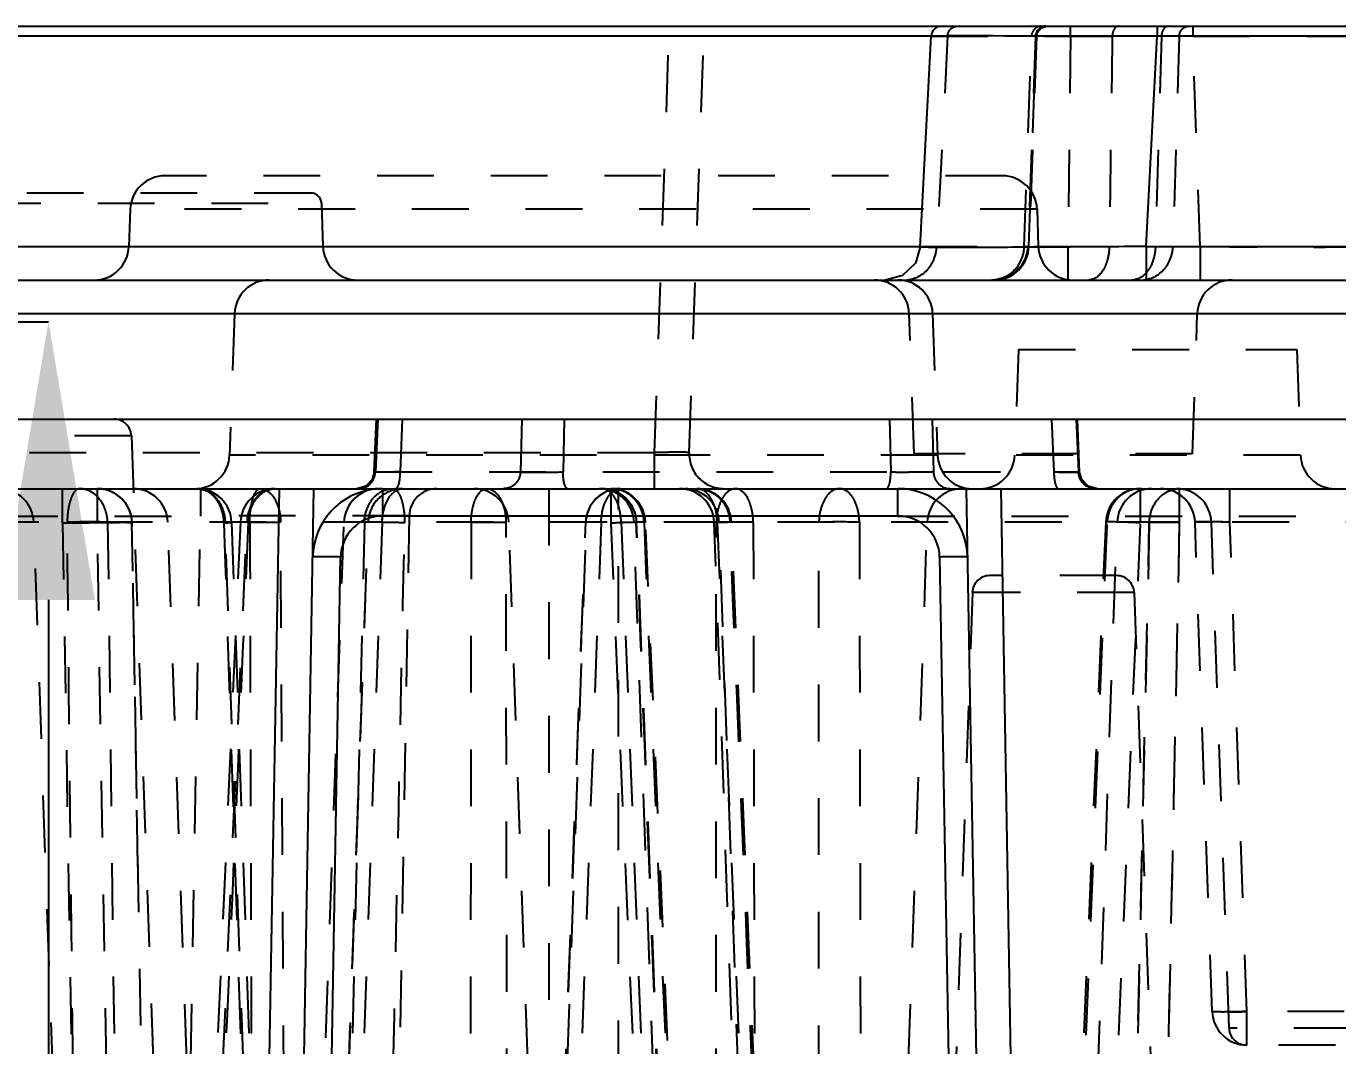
# Model space of a CAD drawing. Header units: millimetres. Extents: x -1265 to 1982, y -12197 to 1934.
# Drawn here: x 208.66 to 246.36, y -307.12 to -277.8 of the extents above; entities that cross this region are included whole.
import ezdxf

# ---------------------------------------------------------------- set-up
doc = ezdxf.new("R2010")
doc.units = ezdxf.units.MM
doc.header["$LTSCALE"] = 16.335
doc.header["$PDMODE"] = 3
doc.header["$PDSIZE"] = 0.3125
doc.linetypes.add('HIDDEN', pattern=[0.2, 0.1, -0.1])
doc.layers.get('0').update_dxf_attribs({"linetype": 'CONTINUOUS'})
doc.layers.get('Defpoints').update_dxf_attribs({"linetype": 'CONTINUOUS'})
doc.layers.add('DEFAULT_2', color=8, linetype='HIDDEN')
doc.styles.get("Standard").update_dxf_attribs({"font": 'txt', "width": 0.8})
doc.dimstyles.new('11', dxfattribs={"dimtxt": 8, "dimasz": 8, "dimexe": 0, "dimexo": 0, "dimgap": 0, "dimtad": 0, "dimdsep": 46, "dimtxsty": 'Standard', "dimcen": 0, "dimclrd": 4, "dimclre": 4, "dimclrt": 6, "dimazin": 0, "dimtp": 0.01, "dimtm": 0.01, "dimtfac": 1, "dimtofl": 0, "dimtmove": 0, "dimatfit": 3, "dimfxl": 0, "dimtolj": 1, "dimarcsym": 0})

# ---------------------------------------------------------------- blocks, each defined once
blk = doc.blocks.new('*D83')
at = {"color": 4, "lineweight": -2}
for p, q in [((185.186, -289.102), (324.733, -289.102)), ((324.733, -297.102), (324.733, -352.099)), ((324.733, -401.102), (324.733, -365.966)), ((185.186, -409.102), (324.733, -409.102))]:
    blk.add_line(p, q, dxfattribs=at)
at = {"color": 4}
for points in [[(323.4, -297.102), (326.067, -297.102), (324.733, -289.102)], [(323.4, -401.102), (326.067, -401.102), (324.733, -409.102)]]:
    blk.add_solid(points, dxfattribs=at)
at = {"layer": 'Defpoints', "color": 0}
for p in [(185.186, -289.102), (185.186, -409.102), (324.733, -409.102)]:
    blk.add_point(p, dxfattribs=at)
at = {"color": 6, "insert": (324.733, -359.033), "char_height": 8, "attachment_point": 5, "rotation": 90}
blk.add_mtext('\\A1;120', dxfattribs=at)
blk = doc.blocks.new('*D378')
at = {"color": 4, "lineweight": -2}
for p, q in [((158.225, -286.302), (209.296, -286.302)), ((209.296, -294.302), (209.296, -378.459)), ((209.296, -398.302), (209.296, -392.326)), ((158.225, -406.302), (209.296, -406.302))]:
    blk.add_line(p, q, dxfattribs=at)
at = {"color": 4}
for points in [[(207.963, -294.302), (210.63, -294.302), (209.296, -286.302)], [(207.963, -398.302), (210.63, -398.302), (209.296, -406.302)]]:
    blk.add_solid(points, dxfattribs=at)
at = {"layer": 'Defpoints', "color": 0}
for p in [(158.225, -286.302), (158.225, -406.302), (209.296, -406.302)]:
    blk.add_point(p, dxfattribs=at)
at = {"color": 6, "insert": (209.296, -385.393), "char_height": 8, "attachment_point": 5, "rotation": 90}
blk.add_mtext('\\A1;120', dxfattribs=at)

msp = doc.modelspace()

# ---------------------------------------------------------------- linework, layer by layer
at = {"color": 7, "linetype": 'Continuous'}
for p, q in [((186.467, -277.802), (255.478, -277.802)), ((241.165, -277.802), (241.165, -278.092)), ((234.668, -278.092), (191.164, -278.092)), ((234.354, -284.154), (234.668, -278.087)), ((240.852, -284.137), (241.165, -278.092)), ((246.688, -278.092), (241.165, -278.092)), ((181.299, -284.137), (234.354, -284.137)), ((240.852, -284.137), (246.9, -284.137)), ((240.852, -284.137), (240.852, -285.102)), ((-118.192, -285.102), (284.164, -285.102)), ((255.38, -286.076), (-112.194, -286.076)), ((-119.823, -291.102), (302.177, -291.102)), ((215.927, -291.102), (214.583, -368.137)), ((215.583, -368.137), (216.927, -291.102)), ((218.893, -291.102), (218.893, -291.888)), ((233.712, -291.888), (233.712, -291.102)), ((235.677, -291.102), (237.022, -368.137)), ((238.022, -368.137), (236.677, -291.102)), ((233.712, -291.888), (218.892, -291.888)), ((216.382, -368.137), (217.693, -293.067)), ((234.912, -293.067), (236.222, -368.137))]:
    msp.add_line(p, q, dxfattribs=at)
msp.add_lwpolyline([(234.354, -284.154), (234.213, -284.617), (233.848, -284.972), (233.355, -285.102)], dxfattribs=at)
for centre, radius, start, end in [((234.967, -278.102), 0.3, 89.9128, 177.0365), ((235.623, -537.203), 259.12, 89.96587, 90.15016), ((235.11, -2477.77), 2199.687, 89.842299, 89.982617), ((218.893, -293.102), 2, 90.0051, 173.9336), ((233.712, -293.102), 2, 6.0664, 89.9949), ((218.893, -293.088), 1.2, 90.0032, 179.0032), ((233.712, -293.088), 1.2, 0.9967, 89.9967)]:
    msp.add_arc(centre, radius, start, end, dxfattribs=at)
for points, knots in [([(234.668, -278.087), (234.668, -278.085), (234.677, -278.088), (234.687, -278.085), (234.711, -278.086), (234.756, -278.085), (234.836, -278.085), (234.904, -278.084), (234.944, -278.084)], [0, 0, 0, 0, 0.015963, 0.06332, 0.141968, 0.251779, 0.564365, 1, 1, 1, 1]), ([(240.852, -284.137), (240.429, -284.14), (239.6, -284.147), (238.397, -284.154), (237.288, -284.16), (236.442, -284.163), (235.845, -284.164), (235.466, -284.165), (235.139, -284.164), (234.868, -284.163), (234.677, -284.162), (234.554, -284.161), (234.483, -284.16), (234.431, -284.158), (234.387, -284.159), (234.371, -284.154), (234.354, -284.156), (234.354, -284.154)], [0, 0, 0, 0, 0.195074, 0.382709, 0.555571, 0.707124, 0.77311, 0.831613, 0.881993, 0.923869, 0.956918, 0.970032, 0.980818, 0.989236, 0.995247, 0.998826, 1, 1, 1, 1]), ([(217.693, -293.067), (217.594, -293.066), (217.448, -293.064), (217.259, -293.062), (217.136, -293.061), (217.036, -293.062), (216.968, -293.062), (216.93, -293.064), (216.909, -293.064), (216.901, -293.066), (216.893, -293.066), (216.893, -293.067)], [0, 0, 0, 0, 0.370113, 0.548888, 0.706759, 0.833087, 0.924809, 0.957331, 0.980771, 0.995001, 1, 1, 1, 1]), ([(235.711, -293.067), (235.711, -293.066), (235.704, -293.066), (235.695, -293.064), (235.675, -293.064), (235.636, -293.062), (235.569, -293.062), (235.469, -293.061), (235.345, -293.062), (235.157, -293.064), (235.01, -293.066), (234.912, -293.067)], [0, 0, 0, 0, 0.004999, 0.019229, 0.042669, 0.075191, 0.166913, 0.293241, 0.451112, 0.629887, 1, 1, 1, 1])]:
    msp.add_open_spline(points, degree=3, knots=knots, dxfattribs=at)
at = {"layer": 'DEFAULT_2', "color": 8, "linetype": 'HIDDEN'}
for p, q in [((226.714, -290.067), (227.142, -277.802)), ((227.713, -290.067), (228.142, -277.802)), ((238.674, -278.092), (238.674, -277.802)), ((242.19, -277.802), (242.19, -278.092)), ((234.668, -278.092), (241.165, -278.092)), ((235.142, -278.092), (234.829, -284.137)), ((237.337, -284.137), (237.551, -278.092)), ((237.667, -278.092), (237.456, -284.137)), ((237.478, -284.137), (237.692, -278.092)), ((237.696, -278.09), (237.482, -284.138)), ((237.696, -278.092), (237.551, -278.092)), ((237.692, -278.092), (237.696, -278.092)), ((238.674, -278.092), (238.604, -284.137)), ((238.674, -278.092), (239.099, -278.091)), ((239.099, -278.091), (239.505, -278.091)), ((239.505, -278.091), (239.873, -278.092)), ((241.286, -278.092), (241.114, -284.137)), ((241.798, -278.092), (241.62, -284.137)), ((242.401, -284.137), (242.19, -278.092)), ((236.711, -282.102), (212.643, -282.102)), ((216.84, -282.602), (175.214, -282.602)), ((204.177, -282.897), (217.142, -282.892)), ((211.643, -283.067), (211.606, -284.137)), ((237.711, -283.067), (211.643, -283.067)), ((217.142, -282.892), (217.186, -284.137)), ((237.711, -283.067), (237.748, -284.137)), ((234.354, -284.137), (240.852, -284.137)), ((237.482, -284.138), (237.478, -284.137)), ((238.604, -285.102), (238.604, -284.137)), ((242.401, -284.137), (242.401, -285.102)), ((214.643, -286.067), (214.501, -290.137)), ((234.177, -290.102), (234.036, -286.067)), ((234.711, -286.067), (234.853, -290.137)), ((242.177, -290.102), (242.318, -286.067)), ((237.177, -287.102), (237.071, -290.137)), ((237.179, -287.102), (245.176, -287.102)), ((245.177, -287.102), (245.283, -290.137)), ((199.876, -289.102), (211.178, -289.102)), ((218.659, -290.624), (218.724, -289.102)), ((218.758, -289.102), (218.693, -290.62)), ((218.726, -289.102), (238.869, -289.102)), ((219.465, -289.102), (219.4, -290.62)), ((222.899, -289.102), (222.862, -290.62)), ((224.123, -289.102), (224.086, -290.62)), ((233.472, -289.102), (233.509, -290.62)), ((234.696, -289.102), (234.733, -290.62)), ((238.13, -289.102), (238.195, -290.62)), ((238.837, -289.102), (238.902, -290.62)), ((238.936, -290.624), (238.871, -289.102)), ((211.678, -289.585), (199.376, -289.585)), ((211.678, -289.585), (212.51, -313.42)), ((226.714, -290.067), (201.64, -290.067)), ((234.853, -290.137), (214.501, -290.137)), ((226.714, -291.102), (226.714, -290.067)), ((242.176, -290.102), (234.179, -290.102)), ((245.283, -290.137), (237.071, -290.137)), ((218.659, -290.624), (218.693, -290.62)), ((218.693, -290.62), (238.902, -290.62)), ((238.936, -290.624), (238.902, -290.62)), ((209.695, -292.085), (209.695, -291.102)), ((210.694, -291.102), (210.694, -292.067)), ((213.664, -291.102), (213.664, -291.888)), ((223.677, -291.102), (223.677, -368.902)), ((225.457, -291.102), (225.457, -292.085)), ((225.677, -370.102), (225.677, -291.102)), ((240.685, -292.085), (240.685, -291.102)), ((241.811, -292.067), (241.811, -291.102)), ((243.252, -292.067), (243.252, -291.102)), ((162.19, -291.888), (213.664, -291.888)), ((290.694, -292.067), (164.873, -292.067)), ((209.66, -314.62), (208.873, -292.067)), ((209.695, -292.085), (211.03, -368.607)), ((211.024, -310.937), (210.694, -292.067)), ((210.996, -292.067), (211.231, -310.937)), ((213.03, -368.607), (211.694, -292.085)), ((212.308, -369.611), (213.664, -291.888)), ((213.725, -320.62), (212.728, -292.067)), ((214.814, -292.058), (213.978, -310.927)), ((214.166, -310.937), (215.001, -292.067)), ((215.008, -310.937), (214.372, -292.067)), ((214.56, -292.069), (215.196, -310.938)), ((215.039, -292.067), (214.814, -292.058)), ((214.814, -292.058), (215.001, -292.067)), ((216.085, -311.437), (215.969, -292.067)), ((217.044, -313.42), (217.79, -292.067)), ((217.694, -314.62), (218.482, -292.067)), ((218.377, -292.067), (217.943, -310.937)), ((218.889, -292.067), (218.204, -311.437)), ((219.663, -291.888), (218.307, -369.611)), ((222.491, -318.637), (222.447, -292.067)), ((223.526, -320.62), (222.529, -292.067)), ((223.753, -318.634), (224.739, -292.066)), ((223.759, -320.62), (224.756, -292.067)), ((225.183, -292.067), (224.197, -318.637)), ((224.739, -292.066), (224.742, -292.067)), ((225.757, -292.067), (226.777, -318.637)), ((228.054, -347.22), (226.128, -292.067)), ((226.14, -292.061), (226.172, -292.062)), ((226.2, -292.065), (226.191, -292.067)), ((227.221, -318.633), (226.2, -292.065)), ((226.456, -292.061), (226.415, -292.067)), ((229.16, -312.92), (228.432, -292.067)), ((228.483, -318.637), (228.493, -292.067)), ((228.521, -292.067), (229.321, -311.437)), ((230.16, -337.52), (228.573, -292.067)), ((228.928, -292.061), (228.882, -292.067)), ((229.729, -311.43), (228.928, -292.061)), ((231.441, -311.437), (231.441, -292.067)), ((233.56, -320.62), (234.557, -292.067)), ((233.712, -291.888), (258.814, -291.888)), ((238.088, -347.22), (240.014, -292.067)), ((239.686, -292.061), (239.727, -292.067)), ((240.939, -292.067), (240.458, -313.402)), ((242.743, -306.137), (242.252, -292.067)), ((243.23, -306.62), (242.722, -292.067)), ((243.743, -306.137), (243.252, -292.067)), ((240.003, -293.602), (236.351, -293.602)), ((235.852, -294.085), (235.194, -312.92)), ((240.503, -294.085), (235.852, -294.085)), ((240.503, -294.085), (241.16, -312.92)), ((249.811, -306.137), (243.743, -306.137)), ((243.743, -307.102), (243.743, -306.137)), ((253.264, -306.62), (243.23, -306.62)), ((252.823, -307.102), (243.743, -307.102))]:
    msp.add_line(p, q, dxfattribs=at)
for points in [[(237.696, -278.092), (237.724, -277.976), (237.834, -277.849), (237.996, -277.802)], [(236.483, -285.102), (236.979, -284.97), (237.345, -284.61), (237.482, -284.138)], [(218.659, -290.624), (218.599, -290.84), (218.416, -291.031), (218.159, -291.102)], [(239.436, -291.102), (239.179, -291.031), (238.996, -290.84), (238.936, -290.624)], [(228.758, -342.728), (228.026, -327.753), (227.232, -310.238), (226.456, -292.061)], [(239.686, -292.061), (238.906, -310.319), (238.112, -327.833), (237.384, -342.728)]]:
    msp.add_lwpolyline(points, dxfattribs=at)
for centre, radius, start, end in [((237.967, -278.102), 0.3, 90, 178), ((241.542, -376.528), 98.437, 89.85115, 90.14885), ((212.643, -283.102), 1, 90, 178), ((236.711, -283.102), 1, 2, 90), ((216.842, -282.902), 0.3, 2, 90), ((210.607, -284.102), 1, 270, 358), ((218.185, -284.102), 1, 182, 270), ((236.457, -284.102), 1, 270, 358), ((236.48, -284.103), 0.999, 270.0545, 358.06), ((238.748, -284.102), 1, 182, 270), ((239.196, -194.081), 90.058, 269.62348, 270.3768), ((215.643, -286.102), 1, 90, 178), ((233.037, -286.102), 1, 2, 90), ((233.711, -286.102), 1, 2, 90), ((243.317, -286.102), 1, 90, 178), ((211.178, -289.602), 0.5, 2, 90), ((213.502, -290.102), 1, 270, 358), ((228.713, -290.102), 1, 178, 270), ((235.852, -290.102), 1, 182, 270), ((236.072, -290.102), 1, 270, 358), ((246.283, -290.102), 1, 182, 270), ((234.302, -246.479), 44.148, 268.971, 269.2397), ((234.34, -243.992), 46.635, 269.2332, 269.6149), ((207.873, -292.102), 1, 2, 90), ((210.694, -292.102), 1, 1, 90), ((211.728, -292.102), 1, 2, 90), ((213.56, -292.102), 1, 1.9067, 89.9994), ((213.56, -291.714), 0.612, 77.9114, 89.9396), ((215.813, -292.102), 1, 90.0005, 177.4828), ((218.789, -292.102), 1, 90, 178), ((219.217, -291.849), 0.751, 113.9369, 123.7477), ((220.463, -291.902), 0.8, 90, 179), ((221.529, -292.102), 1, 2, 90), ((225.737, -292.102), 1, 89.9824, 177.9401), ((225.129, -292.102), 1, 2, 90), ((225.203, -292.102), 1, 2.1341, 90.0176), ((225.457, -292.102), 1, 2.3825, 90), ((227.433, -292.102), 1, 2, 90), ((227.574, -292.102), 1, 2, 90), ((227.93, -292.102), 1, 2.3197, 90.0176), ((235.556, -292.102), 1, 90, 178), ((240.685, -292.102), 1, 87.6184, 177.6175), ((241.013, -292.102), 1, 90, 178), ((241.253, -292.102), 1, 2, 90), ((241.723, -292.102), 1, 2, 90), ((241.812, -291.823), 0.721, 90.0486, 96.3659), ((218.509, -301.663), 9.597, 90.2503, 90.7906), ((218.542, -309.209), 17.143, 89.4985, 90.2513), ((218.446, -322.313), 30.247, 88.7589, 89.5325), ((218.342, -328.135), 36.07, 88.1056, 88.7942), ((5862.711, -62.084), 5641.941, 182.336377, 182.851032), ((7535.37, 0.442), 7314.806, 182.291796, 182.6889241), ((-7068.011, 0.399), 7313.588, 357.3109746, 357.7081624), ((-5418.358, -61.074), 5663.754, 357.149721, 357.662393), ((-12158.943, -23.263), 12402.795, 358.5711336, 358.7581382), ((-12566.973, -31.552), 12811.433, 358.6538012, 358.8348353), ((242.37, -316.924), 24.873, 87.9679, 89.1202), ((218.893, -293.102), 2, 173.9336, 179), ((233.712, -293.102), 2, 0.9949, 6.0664), ((236.351, -294.102), 0.5, 90, 178), ((240.003, -294.102), 0.5, 2, 90), ((243.743, -306.102), 1, 182, 270), ((242.863, -281.45), 24.703, 270.8831, 272.0417), ((243.73, -306.602), 0.5, 182, 270)]:
    msp.add_arc(centre, radius, start, end, dxfattribs=at)
for points, knots in [([(235.142, -278.092), (235.144, -278.018), (235.201, -277.868), (235.349, -277.802), (235.42, -277.802)], [0, 0, 0, 0, 0.512911, 1, 1, 1, 1]), ([(237.829, -277.802), (237.758, -277.802), (237.61, -277.868), (237.553, -278.018), (237.551, -278.092)], [0, 0, 0, 0, 0.486869, 1, 1, 1, 1]), ([(237.692, -278.092), (237.693, -278.068), (237.709, -277.97), (237.776, -277.88), (237.841, -277.843)], [0, 0, 0, 0, 0.240571, 1, 1, 1, 1]), ([(237.841, -277.843), (237.875, -277.824), (237.926, -277.806), (237.978, -277.802), (237.991, -277.802)], [0, 0, 0, 0, 0.762606, 1, 1, 1, 1]), ([(240.053, -277.802), (240.002, -277.802), (239.924, -277.87), (239.885, -277.984), (239.874, -278.055), (239.873, -278.092)], [0, 0, 0, 0, 0.413007, 0.700925, 1, 1, 1, 1]), ([(241.487, -277.802), (241.433, -277.802), (241.346, -277.866), (241.299, -277.983), (241.287, -278.055), (241.286, -278.092)], [0, 0, 0, 0, 0.430141, 0.711835, 1, 1, 1, 1]), ([(241.798, -278.092), (241.8, -278.018), (241.857, -277.868), (242.005, -277.802), (242.076, -277.802)], [0, 0, 0, 0, 0.513131, 1, 1, 1, 1]), ([(235.142, -278.092), (235.073, -278.091), (234.978, -278.091), (234.86, -278.09), (234.793, -278.089), (234.742, -278.088), (234.701, -278.09), (234.684, -278.084), (234.668, -278.089), (234.668, -278.087)], [0, 0, 0, 0, 0.433047, 0.604856, 0.74629, 0.856924, 0.936336, 0.984105, 1, 1, 1, 1]), ([(242.19, -278.092), (242.515, -278.091), (243.153, -278.09), (244.078, -278.088), (244.931, -278.088), (245.581, -278.087), (246.041, -278.087), (246.332, -278.088), (246.583, -278.088), (246.792, -278.088), (246.939, -278.089), (247.033, -278.09), (247.088, -278.09), (247.128, -278.091), (247.161, -278.089), (247.174, -278.093), (247.187, -278.09), (247.187, -278.092)], [0, 0, 0, 0, 0.194931, 0.382743, 0.555612, 0.707113, 0.773038, 0.831501, 0.881927, 0.923884, 0.956945, 0.970022, 0.980763, 0.98915, 0.995164, 0.998787, 1, 1, 1, 1]), ([(233.902, -285.102), (234.136, -285.102), (234.514, -284.932), (234.767, -284.51), (234.825, -284.26), (234.829, -284.137)], [0, 0, 0, 0, 0.483044, 0.746595, 1, 1, 1, 1]), ([(234.354, -284.154), (234.355, -284.151), (234.37, -284.154), (234.388, -284.149), (234.428, -284.149), (234.479, -284.146), (234.547, -284.144), (234.664, -284.141), (234.76, -284.139), (234.829, -284.137)], [0, 0, 0, 0, 0.016973, 0.065091, 0.144323, 0.254475, 0.395336, 0.56669, 1, 1, 1, 1]), ([(237.337, -284.137), (237.333, -284.26), (237.275, -284.51), (237.022, -284.933), (236.644, -285.102), (236.41, -285.102)], [0, 0, 0, 0, 0.253406, 0.516959, 1, 1, 1, 1]), ([(237.337, -284.137), (237.358, -284.137), (237.393, -284.136), (237.442, -284.14), (237.463, -284.134), (237.482, -284.141), (237.482, -284.138)], [0, 0, 0, 0, 0.434245, 0.747539, 0.936647, 1, 1, 1, 1]), ([(239.788, -284.137), (239.786, -284.258), (239.76, -284.44), (239.688, -284.668), (239.569, -284.92), (239.362, -285.102), (239.196, -285.102)], [0, 0, 0, 0, 0.299988, 0.449465, 0.589126, 1, 1, 1, 1]), ([(241.114, -284.137), (241.111, -284.259), (241.07, -284.499), (240.913, -284.89), (240.622, -285.102), (240.44, -285.102)], [0, 0, 0, 0, 0.28776, 0.569227, 1, 1, 1, 1]), ([(240.693, -285.102), (240.927, -285.102), (241.305, -284.933), (241.558, -284.51), (241.616, -284.26), (241.62, -284.137)], [0, 0, 0, 0, 0.483041, 0.746594, 1, 1, 1, 1]), ([(241.114, -284.137), (241.166, -284.137), (241.335, -284.138), (241.503, -284.138), (241.62, -284.137)], [0, 0, 0, 0, 0.308847, 1, 1, 1, 1]), ([(242.401, -284.137), (242.726, -284.139), (243.364, -284.143), (244.289, -284.148), (245.142, -284.151), (245.792, -284.152), (246.251, -284.151), (246.54, -284.151), (246.79, -284.15), (246.999, -284.148), (247.146, -284.146), (247.241, -284.145), (247.296, -284.144), (247.338, -284.142), (247.371, -284.142), (247.385, -284.138), (247.398, -284.139), (247.398, -284.137)], [0, 0, 0, 0, 0.195017, 0.382603, 0.555694, 0.707228, 0.77279, 0.830822, 0.880951, 0.922802, 0.956001, 0.96924, 0.980175, 0.988762, 0.994954, 0.998707, 1, 1, 1, 1]), ([(227.713, -290.067), (227.713, -290.065), (227.704, -290.063), (227.682, -290.059), (227.624, -290.056), (227.535, -290.053), (227.412, -290.053), (227.263, -290.054), (227.027, -290.058), (226.841, -290.063), (226.714, -290.067)], [0, 0, 0, 0, 0.005863, 0.020803, 0.07813, 0.169929, 0.293308, 0.44464, 0.617565, 1, 1, 1, 1]), ([(218.21, -291.102), (218.332, -291.102), (218.586, -290.996), (218.689, -290.744), (218.693, -290.62)], [0, 0, 0, 0, 0.49398, 1, 1, 1, 1]), ([(218.694, -290.626), (218.685, -290.626), (218.677, -290.623), (218.66, -290.626), (218.66, -290.624)], [0, 0, 0, 0, 0.740602, 1, 1, 1, 1]), ([(219.4, -290.62), (219.319, -290.621), (219.084, -290.624), (218.849, -290.63), (218.694, -290.626)], [0, 0, 0, 0, 0.341148, 1, 1, 1, 1]), ([(219.4, -290.62), (219.399, -290.734), (219.384, -290.892), (219.335, -291.05), (219.29, -291.102), (219.27, -291.102)], [0, 0, 0, 0, 0.666894, 0.885705, 1, 1, 1, 1]), ([(222.862, -290.62), (222.858, -290.744), (222.755, -290.996), (222.5, -291.102), (222.379, -291.102)], [0, 0, 0, 0, 0.50602, 1, 1, 1, 1]), ([(222.862, -290.62), (222.919, -290.624), (223.075, -290.626), (223.483, -290.628), (223.833, -290.624), (224.086, -290.62)], [0, 0, 0, 0, 0.141676, 0.380272, 1, 1, 1, 1]), ([(224.215, -291.102), (224.195, -291.102), (224.151, -291.05), (224.101, -290.892), (224.087, -290.734), (224.086, -290.62)], [0, 0, 0, 0, 0.114295, 0.333106, 1, 1, 1, 1]), ([(234.733, -290.62), (234.647, -290.625), (234.411, -290.626), (234.176, -290.627), (234.027, -290.626)], [0, 0, 0, 0, 0.367303, 1, 1, 1, 1]), ([(234.733, -290.62), (234.737, -290.744), (234.84, -290.996), (235.095, -291.102), (235.216, -291.102)], [0, 0, 0, 0, 0.50602, 1, 1, 1, 1]), ([(238.195, -290.62), (238.294, -290.621), (238.436, -290.624), (238.614, -290.626), (238.723, -290.627), (238.81, -290.627), (238.869, -290.627), (238.903, -290.626), (238.92, -290.626), (238.929, -290.624), (238.935, -290.625), (238.935, -290.624)], [0, 0, 0, 0, 0.400359, 0.573415, 0.72209, 0.841665, 0.928526, 0.959309, 0.981528, 0.995094, 1, 1, 1, 1]), ([(238.195, -290.62), (238.196, -290.734), (238.211, -290.892), (238.26, -291.05), (238.305, -291.102), (238.325, -291.102)], [0, 0, 0, 0, 0.666894, 0.885705, 1, 1, 1, 1]), ([(238.977, -290.868), (238.965, -290.848), (238.926, -290.771), (238.904, -290.684), (238.902, -290.62)], [0, 0, 0, 0, 0.260072, 1, 1, 1, 1]), ([(233.38, -291.102), (233.408, -291.102), (233.466, -291.005), (233.48, -290.927), (233.489, -290.868)], [0, 0, 0, 0, 0.322668, 1, 1, 1, 1]), ([(239.385, -291.102), (239.306, -291.102), (239.142, -291.058), (239.019, -290.94), (238.977, -290.868)], [0, 0, 0, 0, 0.484888, 1, 1, 1, 1]), ([(210.185, -291.102), (210.135, -291.102), (210.018, -291.191), (209.923, -291.407), (209.852, -291.711), (209.834, -291.943), (209.834, -292.067)], [0, 0, 0, 0, 0.138383, 0.357257, 0.655438, 1, 1, 1, 1]), ([(210.996, -292.067), (210.993, -291.941), (210.947, -291.695), (210.772, -291.376), (210.506, -291.157), (210.289, -291.102), (210.185, -291.102)], [0, 0, 0, 0, 0.273175, 0.53342, 0.774128, 1, 1, 1, 1]), ([(213.56, -291.102), (213.665, -291.102), (213.882, -291.157), (214.148, -291.376), (214.323, -291.695), (214.368, -291.941), (214.372, -292.067)], [0, 0, 0, 0, 0.225872, 0.46658, 0.726825, 1, 1, 1, 1]), ([(214.231, -291.592), (214.176, -291.474), (214.031, -291.264), (213.802, -291.14), (213.688, -291.116)], [0, 0, 0, 0, 0.526647, 1, 1, 1, 1]), ([(215.038, -292.067), (215.042, -291.942), (215.084, -291.697), (215.25, -291.379), (215.503, -291.158), (215.713, -291.102), (215.813, -291.102)], [0, 0, 0, 0, 0.278147, 0.540682, 0.779071, 1, 1, 1, 1]), ([(215.084, -292.067), (215.081, -291.943), (215.099, -291.713), (215.158, -291.408), (215.235, -291.201), (215.334, -291.102), (215.377, -291.102)], [0, 0, 0, 0, 0.354132, 0.658531, 0.87653, 1, 1, 1, 1]), ([(215.415, -291.23), (215.384, -291.251), (215.264, -291.348), (215.171, -291.477), (215.119, -291.582)], [0, 0, 0, 0, 0.241277, 1, 1, 1, 1]), ([(215.377, -291.102), (215.483, -291.102), (215.722, -291.228), (215.836, -291.453), (215.883, -291.582)], [0, 0, 0, 0, 0.434571, 1, 1, 1, 1]), ([(215.813, -291.102), (215.778, -291.102), (215.638, -291.114), (215.502, -291.17), (215.415, -291.23)], [0, 0, 0, 0, 0.244977, 1, 1, 1, 1]), ([(218.495, -291.582), (218.513, -291.545), (218.591, -291.408), (218.703, -291.289), (218.8, -291.224)], [0, 0, 0, 0, 0.261213, 1, 1, 1, 1]), ([(218.889, -292.067), (218.892, -291.942), (218.923, -291.704), (219.045, -291.391), (219.231, -291.167), (219.403, -291.102), (219.481, -291.102)], [0, 0, 0, 0, 0.305187, 0.581083, 0.810108, 1, 1, 1, 1]), ([(219.189, -291.102), (219.208, -291.102), (219.235, -291.11), (219.258, -291.124), (219.264, -291.128)], [0, 0, 0, 0, 0.723884, 1, 1, 1, 1]), ([(219.264, -291.128), (219.273, -291.133), (219.31, -291.163), (219.34, -291.202), (219.36, -291.233)], [0, 0, 0, 0, 0.217505, 1, 1, 1, 1]), ([(219.36, -291.233), (219.374, -291.256), (219.433, -291.37), (219.466, -291.494), (219.486, -291.592)], [0, 0, 0, 0, 0.210965, 1, 1, 1, 1]), ([(221.444, -292.067), (221.443, -291.943), (221.462, -291.761), (221.521, -291.532), (221.602, -291.305), (221.753, -291.102), (221.893, -291.102)], [0, 0, 0, 0, 0.332646, 0.48672, 0.625669, 1, 1, 1, 1]), ([(221.893, -291.102), (221.966, -291.102), (222.13, -291.169), (222.302, -291.394), (222.415, -291.705), (222.445, -291.942), (222.447, -292.067)], [0, 0, 0, 0, 0.182777, 0.409891, 0.688913, 1, 1, 1, 1]), ([(225.183, -292.067), (225.185, -291.942), (225.214, -291.705), (225.328, -291.394), (225.5, -291.169), (225.664, -291.102), (225.737, -291.102)], [0, 0, 0, 0, 0.311087, 0.590109, 0.817223, 1, 1, 1, 1]), ([(225.203, -291.102), (225.45, -291.102), (225.967, -291.308), (226.183, -291.818), (226.193, -292.067)], [0, 0, 0, 0, 0.498368, 1, 1, 1, 1]), ([(226.415, -292.067), (226.411, -291.941), (226.355, -291.688), (226.142, -291.367), (225.827, -291.153), (225.579, -291.102), (225.457, -291.102)], [0, 0, 0, 0, 0.254594, 0.506802, 0.755028, 1, 1, 1, 1]), ([(225.676, -291.582), (225.664, -291.547), (225.616, -291.42), (225.543, -291.3), (225.474, -291.23)], [0, 0, 0, 0, 0.276129, 1, 1, 1, 1]), ([(227.929, -291.102), (228.051, -291.102), (228.298, -291.153), (228.611, -291.367), (228.823, -291.688), (228.878, -291.941), (228.882, -292.067)], [0, 0, 0, 0, 0.24459, 0.492359, 0.744811, 1, 1, 1, 1]), ([(228.219, -291.23), (228.198, -291.21), (228.115, -291.142), (228.007, -291.102), (227.929, -291.102)], [0, 0, 0, 0, 0.273995, 1, 1, 1, 1]), ([(228.435, -291.582), (228.422, -291.547), (228.37, -291.419), (228.292, -291.299), (228.219, -291.23)], [0, 0, 0, 0, 0.273853, 1, 1, 1, 1]), ([(229.047, -291.102), (228.974, -291.102), (228.81, -291.169), (228.638, -291.394), (228.524, -291.705), (228.495, -291.942), (228.493, -292.067)], [0, 0, 0, 0, 0.182777, 0.409891, 0.688913, 1, 1, 1, 1]), ([(229.554, -292.067), (229.553, -291.943), (229.532, -291.76), (229.466, -291.532), (229.371, -291.295), (229.197, -291.102), (229.047, -291.102)], [0, 0, 0, 0, 0.323065, 0.473649, 0.610733, 1, 1, 1, 1]), ([(232.033, -291.102), (231.955, -291.102), (231.783, -291.167), (231.597, -291.391), (231.475, -291.704), (231.444, -291.942), (231.441, -292.067)], [0, 0, 0, 0, 0.189892, 0.418917, 0.694813, 1, 1, 1, 1]), ([(232.605, -292.067), (232.603, -291.942), (232.572, -291.705), (232.456, -291.392), (232.276, -291.168), (232.108, -291.102), (232.033, -291.102)], [0, 0, 0, 0, 0.308354, 0.585943, 0.81458, 1, 1, 1, 1]), ([(240.727, -291.103), (240.599, -291.099), (240.341, -291.139), (240.013, -291.354), (239.789, -291.677), (239.731, -291.937), (239.727, -292.067)], [0, 0, 0, 0, 0.248804, 0.494637, 0.745676, 1, 1, 1, 1]), ([(240.939, -292.067), (240.946, -291.823), (241.083, -291.446), (241.469, -291.155), (241.699, -291.102), (241.811, -291.102)], [0, 0, 0, 0, 0.518172, 0.763972, 1, 1, 1, 1]), ([(241.383, -291.231), (241.41, -291.214), (241.518, -291.153), (241.64, -291.117), (241.732, -291.107)], [0, 0, 0, 0, 0.255549, 1, 1, 1, 1]), ([(214.34, -292.085), (214.337, -291.957), (214.309, -291.788), (214.248, -291.63), (214.231, -291.592)], [0, 0, 0, 0, 0.754425, 1, 1, 1, 1]), ([(215.883, -291.582), (215.896, -291.62), (215.944, -291.777), (215.966, -291.942), (215.969, -292.067)], [0, 0, 0, 0, 0.241021, 1, 1, 1, 1]), ([(219.486, -291.592), (219.494, -291.631), (219.522, -291.793), (219.534, -291.959), (219.534, -292.085)], [0, 0, 0, 0, 0.237345, 1, 1, 1, 1]), ([(225.757, -292.067), (225.756, -292.025), (225.747, -291.861), (225.715, -291.698), (225.676, -291.582)], [0, 0, 0, 0, 0.25693, 1, 1, 1, 1]), ([(228.521, -292.067), (228.52, -292.025), (228.51, -291.861), (228.476, -291.697), (228.435, -291.582)], [0, 0, 0, 0, 0.256437, 1, 1, 1, 1]), ([(209.695, -292.085), (209.824, -292.084), (210.079, -292.082), (210.45, -292.079), (210.791, -292.078), (211.09, -292.077), (211.308, -292.078), (211.452, -292.079), (211.537, -292.079), (211.601, -292.081), (211.652, -292.079), (211.674, -292.086), (211.694, -292.081), (211.694, -292.085)], [0, 0, 0, 0, 0.194658, 0.382623, 0.55555, 0.706995, 0.831262, 0.881749, 0.923752, 0.956788, 0.98062, 0.995072, 1, 1, 1, 1]), ([(210.997, -292.067), (210.823, -292.059), (210.435, -292.056), (210.047, -292.061), (209.833, -292.067)], [0, 0, 0, 0, 0.448854, 1, 1, 1, 1]), ([(210.672, -292.068), (210.8, -292.066), (210.986, -292.063), (211.224, -292.064), (211.378, -292.065), (211.504, -292.069), (211.602, -292.07), (211.659, -292.079), (211.693, -292.078), (211.698, -292.085)], [0, 0, 0, 0, 0.373565, 0.544594, 0.69521, 0.820166, 0.914542, 0.975146, 1, 1, 1, 1]), ([(210.694, -292.067), (210.822, -292.065), (211.007, -292.063), (211.243, -292.063), (211.392, -292.065), (211.516, -292.068), (211.605, -292.072), (211.663, -292.076), (211.685, -292.08), (211.694, -292.083), (211.694, -292.085)], [0, 0, 0, 0, 0.381387, 0.554523, 0.705756, 0.829888, 0.922065, 0.979177, 0.994054, 1, 1, 1, 1]), ([(219.663, -291.888), (219.663, -291.886), (219.648, -291.89), (219.632, -291.885), (219.592, -291.887), (219.544, -291.885), (219.479, -291.885), (219.365, -291.884), (219.189, -291.884), (218.938, -291.883), (218.636, -291.883), (218.287, -291.882), (217.735, -291.882), (216.955, -291.883), (215.931, -291.884), (214.82, -291.886), (214.054, -291.887), (213.664, -291.888)], [0, 0, 0, 0, 0.001219, 0.004852, 0.010878, 0.019274, 0.030018, 0.043086, 0.076104, 0.118084, 0.168557, 0.226993, 0.292864, 0.444442, 0.6173, 0.804908, 1, 1, 1, 1]), ([(214.339, -292.085), (214.37, -292.083), (214.425, -292.08), (214.488, -292.077), (214.525, -292.073), (214.544, -292.072), (214.552, -292.07), (214.56, -292.07), (214.56, -292.069)], [0, 0, 0, 0, 0.424612, 0.739716, 0.852449, 0.933516, 0.982601, 1, 1, 1, 1]), ([(214.56, -292.069), (214.56, -292.065), (214.534, -292.071), (214.507, -292.064), (214.444, -292.068), (214.399, -292.067), (214.372, -292.067)], [0, 0, 0, 0, 0.065485, 0.258841, 0.573563, 1, 1, 1, 1]), ([(215.084, -292.067), (215.16, -292.066), (215.455, -292.062), (215.75, -292.063), (215.969, -292.067)], [0, 0, 0, 0, 0.257875, 1, 1, 1, 1]), ([(218.889, -292.067), (218.832, -292.066), (218.753, -292.064), (218.653, -292.063), (218.595, -292.063), (218.549, -292.064), (218.514, -292.063), (218.496, -292.066), (218.483, -292.065), (218.482, -292.067)], [0, 0, 0, 0, 0.416229, 0.588104, 0.7321, 0.846536, 0.92987, 0.981139, 1, 1, 1, 1]), ([(221.444, -292.067), (221.527, -292.065), (221.861, -292.06), (222.196, -292.061), (222.448, -292.067)], [0, 0, 0, 0, 0.2469, 1, 1, 1, 1]), ([(225.182, -292.067), (225.121, -292.066), (225.034, -292.064), (224.925, -292.062), (224.861, -292.062), (224.812, -292.062), (224.772, -292.061), (224.755, -292.065), (224.739, -292.063), (224.739, -292.066)], [0, 0, 0, 0, 0.416283, 0.588946, 0.733606, 0.848397, 0.93168, 0.982268, 1, 1, 1, 1]), ([(225.457, -292.085), (225.528, -292.082), (225.795, -292.071), (226.062, -292.062), (226.257, -292.058)], [0, 0, 0, 0, 0.267176, 1, 1, 1, 1]), ([(225.757, -292.067), (225.799, -292.066), (225.926, -292.063), (226.053, -292.06), (226.14, -292.061)], [0, 0, 0, 0, 0.321953, 1, 1, 1, 1]), ([(226.172, -292.062), (226.179, -292.062), (226.185, -292.064), (226.2, -292.062), (226.2, -292.065)], [0, 0, 0, 0, 0.741462, 1, 1, 1, 1]), ([(226.257, -292.058), (226.287, -292.058), (226.335, -292.058), (226.403, -292.055), (226.431, -292.061), (226.456, -292.057), (226.456, -292.061)], [0, 0, 0, 0, 0.443811, 0.75722, 0.941122, 1, 1, 1, 1]), ([(229.553, -292.067), (229.467, -292.065), (229.114, -292.059), (228.76, -292.06), (228.492, -292.067)], [0, 0, 0, 0, 0.242603, 1, 1, 1, 1]), ([(228.521, -292.067), (228.612, -292.064), (228.745, -292.063), (228.879, -292.057), (228.921, -292.06)], [0, 0, 0, 0, 0.679475, 1, 1, 1, 1]), ([(232.604, -292.067), (232.512, -292.064), (232.124, -292.057), (231.736, -292.058), (231.441, -292.067)], [0, 0, 0, 0, 0.238714, 1, 1, 1, 1]), ([(239.884, -292.058), (239.855, -292.058), (239.807, -292.058), (239.739, -292.055), (239.711, -292.061), (239.686, -292.057), (239.686, -292.061)], [0, 0, 0, 0, 0.443815, 0.757228, 0.941127, 1, 1, 1, 1]), ([(240.685, -292.085), (240.614, -292.082), (240.347, -292.071), (240.08, -292.062), (239.884, -292.058)], [0, 0, 0, 0, 0.267189, 1, 1, 1, 1]), ([(241.811, -292.067), (241.724, -292.066), (241.433, -292.061), (241.142, -292.059), (240.939, -292.067)], [0, 0, 0, 0, 0.299175, 1, 1, 1, 1]), ([(240.939, -292.067), (240.99, -292.065), (241.281, -292.059), (241.571, -292.062), (241.811, -292.067)], [0, 0, 0, 0, 0.17619, 1, 1, 1, 1]), ([(243.252, -292.067), (243.124, -292.063), (242.939, -292.058), (242.703, -292.054), (242.554, -292.053), (242.431, -292.053), (242.342, -292.056), (242.284, -292.059), (242.261, -292.063), (242.252, -292.065), (242.252, -292.067)], [0, 0, 0, 0, 0.382435, 0.55536, 0.706692, 0.830071, 0.92187, 0.979197, 0.994137, 1, 1, 1, 1]), ([(242.252, -292.067), (242.252, -292.064), (242.269, -292.062), (242.29, -292.058), (242.335, -292.056), (242.419, -292.053), (242.561, -292.052), (242.682, -292.054), (242.751, -292.055)], [0, 0, 0, 0, 0.019364, 0.071565, 0.155995, 0.271065, 0.586255, 1, 1, 1, 1]), ([(243.743, -306.137), (243.616, -306.142), (243.431, -306.147), (243.195, -306.151), (243.046, -306.152), (242.922, -306.151), (242.833, -306.149), (242.775, -306.145), (242.753, -306.141), (242.744, -306.139), (242.743, -306.137)], [0, 0, 0, 0, 0.381433, 0.554569, 0.705793, 0.829912, 0.922077, 0.979181, 0.994055, 1, 1, 1, 1])]:
    msp.add_open_spline(points, degree=3, knots=knots, dxfattribs=at)
for points in [[(239.873, -278.092), (239.845, -280.107), (239.817, -282.122), (239.788, -284.137)], [(233.489, -290.868), (233.502, -290.786), (233.508, -290.703), (233.509, -290.62)], [(211.194, -291.233), (211.045, -291.149), (210.87, -291.102), (210.699, -291.102)], [(211.559, -291.592), (211.472, -291.445), (211.342, -291.317), (211.194, -291.233)], [(218.99, -291.231), (218.843, -291.313), (218.713, -291.439), (218.625, -291.584)], [(218.913, -291.162), (218.999, -291.124), (219.095, -291.102), (219.189, -291.102)], [(219.481, -291.102), (219.312, -291.102), (219.138, -291.148), (218.99, -291.231)], [(225.297, -291.117), (225.267, -291.108), (225.234, -291.102), (225.203, -291.102)], [(225.415, -291.179), (225.38, -291.153), (225.34, -291.131), (225.297, -291.117)], [(225.474, -291.23), (225.456, -291.212), (225.436, -291.195), (225.415, -291.179)], [(225.737, -291.102), (225.631, -291.102), (225.524, -291.12), (225.424, -291.153)], [(211.699, -292.085), (211.696, -291.914), (211.646, -291.739), (211.559, -291.592)], [(215.119, -291.582), (215.046, -291.731), (215.006, -291.901), (215.001, -292.067)], [(218.377, -292.067), (218.382, -291.901), (218.422, -291.731), (218.495, -291.582)], [(218.625, -291.584), (218.539, -291.728), (218.487, -291.899), (218.481, -292.067)], [(224.834, -291.679), (224.778, -291.8), (224.745, -291.934), (224.74, -292.067)], [(210.031, -310.937), (209.966, -304.647), (209.9, -298.357), (209.833, -292.067)], [(211.867, -301.984), (211.81, -298.684), (211.754, -295.384), (211.698, -292.085)], [(215.039, -292.067), (214.768, -298.357), (214.498, -304.647), (214.228, -310.937)], [(214.339, -292.085), (214.541, -298.375), (214.744, -304.665), (214.946, -310.955)], [(215.084, -292.067), (215.102, -298.524), (215.121, -304.98), (215.139, -311.437)], [(219.145, -310.955), (219.274, -304.665), (219.404, -298.375), (219.534, -292.085)], [(221.444, -292.067), (221.433, -300.924), (221.422, -309.781), (221.412, -318.637)], [(223.765, -318.637), (224.089, -309.78), (224.415, -300.924), (224.742, -292.067)], [(227.198, -318.637), (226.863, -309.78), (226.528, -300.924), (226.191, -292.067)], [(229.667, -311.437), (229.406, -304.98), (229.144, -298.524), (228.882, -292.067)], [(229.553, -292.067), (229.573, -300.924), (229.593, -309.781), (229.612, -318.637)], [(232.604, -292.067), (232.617, -298.524), (232.63, -304.98), (232.642, -311.437)], [(241.359, -313.402), (241.515, -306.291), (241.665, -299.179), (241.811, -292.067)], [(217.798, -311.437), (218, -305.703), (218.203, -299.968), (218.406, -294.234)]]:
    msp.add_open_spline(points, degree=3, dxfattribs=at)

# ---------------------------------------------------------------- dimensions: what is measured, and where the dimension line sits
dim = msp.add_linear_dim(base=(209.296, -406.302), p1=(158.225, -286.302), p2=(158.225, -406.302), angle=90, dimstyle='11', override={"dimfxl": 1.25, "dimarcsym": 1})
dim.commit()
dim.dimension.update_dxf_attribs({"geometry": '*D378', "text_midpoint": (209.296, -385.393), "dimtype": 160})
dim = msp.add_linear_dim(base=(324.733, -409.102), p1=(185.186, -289.102), p2=(185.186, -409.102), angle=90, dimstyle='11')
dim.commit()
dim.dimension.update_dxf_attribs({"geometry": '*D83', "text_midpoint": (324.733, -359.033), "dimtype": 160})

doc.saveas('drawing.dxf')
